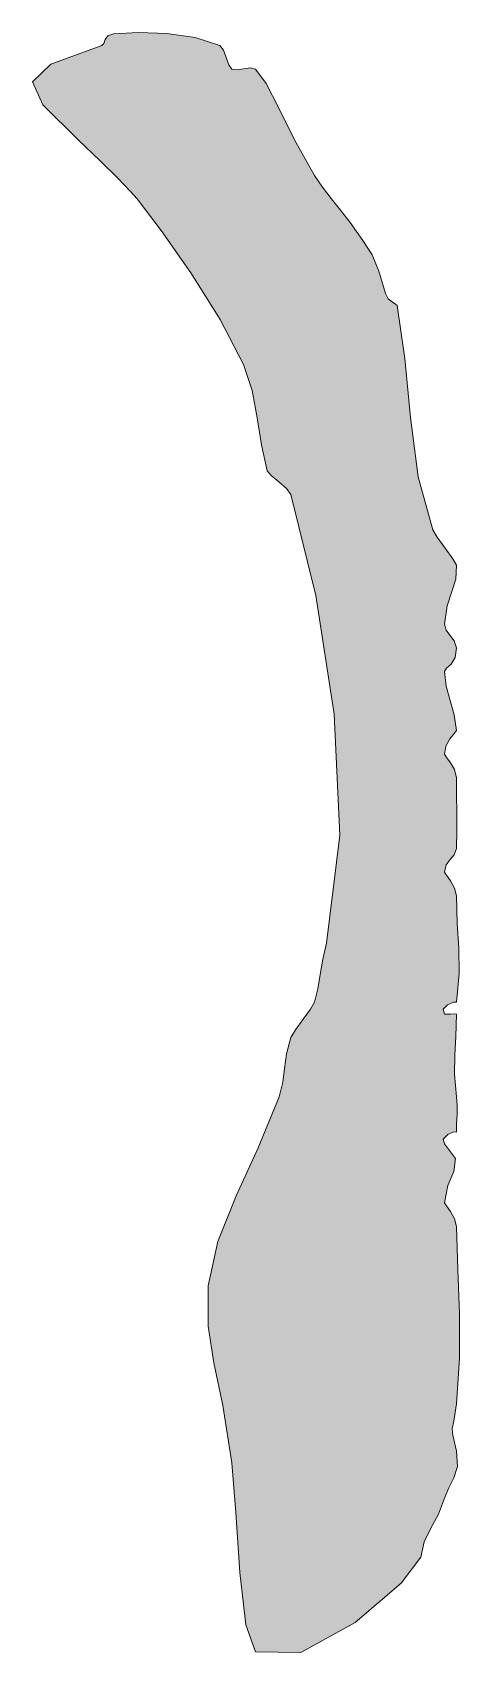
# Model space of a CAD drawing. Header units: inches. Extents: x -493 to 820, y -401 to 913.
# Drawn here: x -411.31 to -407.48, y 628.61 to 643.14 of the extents above; entities that cross this region are included whole.
import ezdxf

# ---------------------------------------------------------------- set-up
doc = ezdxf.new("R2010")
doc.units = ezdxf.units.IN
doc.header["$MEASUREMENT"] = 0
doc.layers.add('Layer 1', color=7, linetype='Continuous')

msp = doc.modelspace()

# ---------------------------------------------------------------- hatches: boundary and pattern name
at = {"layer": 'Layer 1', "true_color": 0xffffff}
msp.add_hatch(color=7, dxfattribs=at).paths.add_polyline_path([(-410.685, 643.02), (-410.668, 643.039), (-410.656, 643.073), (-410.632, 643.106), (-410.579, 643.125), (-410.356, 643.137), (-410.103, 643.128), (-409.849, 643.091), (-409.626, 643.02), (-409.594, 642.979), (-409.57, 642.912), (-409.546, 642.846), (-409.52, 642.808), (-409.472, 642.803), (-409.411, 642.812), (-409.353, 642.819), (-409.309, 642.808), (-409.211, 642.679), (-409.099, 642.458), (-408.959, 642.174), (-408.779, 641.855), (-408.708, 641.751), (-408.629, 641.648), (-408.546, 641.543), (-408.461, 641.432), (-408.346, 641.273), (-408.264, 641.143), (-408.202, 640.998), (-408.144, 640.796), (-408.12, 640.75), (-408.085, 640.721), (-408.053, 640.702), (-408.038, 640.69), (-407.969, 640.215), (-407.921, 639.685), (-407.852, 639.154), (-407.72, 638.679), (-407.68, 638.613), (-407.609, 638.513), (-407.541, 638.417), (-407.508, 638.361), (-407.512, 638.237), (-407.548, 638.125), (-407.591, 637.998), (-407.614, 637.832), (-407.6, 637.779), (-407.566, 637.733), (-407.529, 637.683), (-407.508, 637.62), (-407.519, 637.532), (-407.556, 637.475), (-407.596, 637.438), (-407.614, 637.408), (-407.599, 637.277), (-407.564, 637.148), (-407.528, 637.018), (-407.508, 636.879), (-407.526, 636.854), (-407.567, 636.805), (-407.604, 636.739), (-407.614, 636.667), (-407.595, 636.634), (-407.56, 636.588), (-407.524, 636.529), (-407.508, 636.455), (-407.507, 636.303), (-407.505, 636.147), (-407.505, 635.987), (-407.508, 635.82), (-407.527, 635.765), (-407.565, 635.722), (-407.601, 635.674), (-407.614, 635.608), (-407.597, 635.581), (-407.561, 635.531), (-407.524, 635.467), (-407.508, 635.396), (-407.502, 635.15), (-407.488, 634.927), (-407.484, 634.701), (-407.508, 634.443), (-407.534, 634.443), (-407.587, 634.419), (-407.627, 634.381), (-407.614, 634.337), (-407.595, 634.336), (-407.559, 634.337), (-407.524, 634.338), (-407.508, 634.337), (-407.514, 634.136), (-407.522, 633.968), (-407.524, 633.798), (-407.508, 633.596), (-407.503, 633.519), (-407.503, 633.438), (-407.506, 633.357), (-407.508, 633.279), (-407.534, 633.282), (-407.586, 633.256), (-407.626, 633.216), (-407.614, 633.173), (-407.516, 633.043), (-407.53, 632.926), (-407.586, 632.8), (-407.614, 632.644), (-407.598, 632.617), (-407.562, 632.566), (-407.525, 632.501), (-407.508, 632.432), (-407.497, 632.043), (-407.481, 631.65), (-407.48, 631.251), (-407.508, 630.843), (-407.532, 630.688), (-407.545, 630.623), (-407.539, 630.561), (-407.508, 630.42), (-407.5, 630.282), (-407.53, 630.179), (-407.576, 630.091), (-407.614, 629.997), (-407.668, 629.854), (-407.736, 629.729), (-407.796, 629.605), (-407.826, 629.467), (-408.002, 629.235), (-408.414, 628.884), (-408.902, 628.613), (-409.309, 628.62), (-409.395, 628.862), (-409.447, 629.332), (-409.483, 629.87), (-409.52, 630.314), (-409.602, 630.828), (-409.682, 631.209), (-409.733, 631.54), (-409.732, 631.902), (-409.645, 632.297), (-409.481, 632.707), (-409.285, 633.138), (-409.097, 633.596), (-409.063, 633.725), (-409.047, 633.849), (-409.029, 633.979), (-408.991, 634.126), (-408.95, 634.195), (-408.882, 634.29), (-408.815, 634.382), (-408.779, 634.443), (-408.751, 634.562), (-408.728, 634.691), (-408.704, 634.829), (-408.673, 634.973), (-408.554, 635.941), (-408.604, 637.026), (-408.767, 638.09), (-408.991, 638.996), (-409.029, 639.047), (-409.099, 639.108), (-409.167, 639.166), (-409.203, 639.208), (-409.255, 639.439), (-409.292, 639.683), (-409.337, 639.927), (-409.414, 640.161), (-409.625, 640.564), (-409.888, 640.982), (-410.152, 641.36), (-410.367, 641.644), (-410.431, 641.715), (-410.545, 641.833), (-410.703, 641.989), (-410.896, 642.173), (-411.212, 642.487), (-411.306, 642.693), (-411.142, 642.851)])

# ---------------------------------------------------------------- linework, layer by layer
at = {"layer": 'Layer 1', "lineweight": 0}
msp.add_lwpolyline([(-410.685, 643.02), (-410.668, 643.039), (-410.656, 643.073), (-410.632, 643.106), (-410.579, 643.125), (-410.356, 643.137), (-410.103, 643.128), (-409.849, 643.091), (-409.626, 643.02), (-409.594, 642.979), (-409.57, 642.912), (-409.546, 642.846), (-409.52, 642.808), (-409.472, 642.803), (-409.411, 642.812), (-409.353, 642.819), (-409.309, 642.808), (-409.211, 642.679), (-409.099, 642.458), (-408.959, 642.174), (-408.779, 641.855), (-408.708, 641.751), (-408.629, 641.648), (-408.546, 641.543), (-408.461, 641.432), (-408.346, 641.273), (-408.264, 641.143), (-408.202, 640.998), (-408.144, 640.796), (-408.12, 640.75), (-408.085, 640.721), (-408.053, 640.702), (-408.038, 640.69), (-407.969, 640.215), (-407.921, 639.685), (-407.852, 639.154), (-407.72, 638.679), (-407.68, 638.613), (-407.609, 638.513), (-407.541, 638.417), (-407.508, 638.361), (-407.512, 638.237), (-407.548, 638.125), (-407.591, 637.998), (-407.614, 637.832), (-407.6, 637.779), (-407.566, 637.733), (-407.529, 637.683), (-407.508, 637.62), (-407.519, 637.532), (-407.556, 637.475), (-407.596, 637.438), (-407.614, 637.408), (-407.599, 637.277), (-407.564, 637.148), (-407.528, 637.018), (-407.508, 636.879), (-407.526, 636.854), (-407.567, 636.805), (-407.604, 636.739), (-407.614, 636.667), (-407.595, 636.634), (-407.56, 636.588), (-407.524, 636.529), (-407.508, 636.455), (-407.507, 636.303), (-407.505, 636.147), (-407.505, 635.987), (-407.508, 635.82), (-407.527, 635.765), (-407.565, 635.722), (-407.601, 635.674), (-407.614, 635.608), (-407.597, 635.581), (-407.561, 635.531), (-407.524, 635.467), (-407.508, 635.396), (-407.502, 635.15), (-407.488, 634.927), (-407.484, 634.701), (-407.508, 634.443), (-407.534, 634.443), (-407.587, 634.419), (-407.627, 634.381), (-407.614, 634.337), (-407.595, 634.336), (-407.559, 634.337), (-407.524, 634.338), (-407.508, 634.337), (-407.514, 634.136), (-407.522, 633.968), (-407.524, 633.798), (-407.508, 633.596), (-407.503, 633.519), (-407.503, 633.438), (-407.506, 633.357), (-407.508, 633.279), (-407.534, 633.282), (-407.586, 633.256), (-407.626, 633.216), (-407.614, 633.173), (-407.516, 633.043), (-407.53, 632.926), (-407.586, 632.8), (-407.614, 632.644), (-407.598, 632.617), (-407.562, 632.566), (-407.525, 632.501), (-407.508, 632.432), (-407.497, 632.043), (-407.481, 631.65), (-407.48, 631.251), (-407.508, 630.843), (-407.532, 630.688), (-407.545, 630.623), (-407.539, 630.561), (-407.508, 630.42), (-407.5, 630.282), (-407.53, 630.179), (-407.576, 630.091), (-407.614, 629.997), (-407.668, 629.854), (-407.736, 629.729), (-407.796, 629.605), (-407.826, 629.467), (-408.002, 629.235), (-408.414, 628.884), (-408.902, 628.613), (-409.309, 628.62), (-409.395, 628.862), (-409.447, 629.332), (-409.483, 629.87), (-409.52, 630.314), (-409.602, 630.828), (-409.682, 631.209), (-409.733, 631.54), (-409.732, 631.902), (-409.645, 632.297), (-409.481, 632.707), (-409.285, 633.138), (-409.097, 633.596), (-409.063, 633.725), (-409.047, 633.849), (-409.029, 633.979), (-408.991, 634.126), (-408.95, 634.195), (-408.882, 634.29), (-408.815, 634.382), (-408.779, 634.443), (-408.751, 634.562), (-408.728, 634.691), (-408.704, 634.829), (-408.673, 634.973), (-408.554, 635.941), (-408.604, 637.026), (-408.767, 638.09), (-408.991, 638.996), (-409.029, 639.047), (-409.099, 639.108), (-409.167, 639.166), (-409.203, 639.208), (-409.255, 639.439), (-409.292, 639.683), (-409.337, 639.927), (-409.414, 640.161), (-409.625, 640.564), (-409.888, 640.982), (-410.152, 641.36), (-410.367, 641.644), (-410.431, 641.715), (-410.545, 641.833), (-410.703, 641.989), (-410.896, 642.173), (-411.212, 642.487), (-411.306, 642.693), (-411.142, 642.851), (-410.685, 643.02), (-410.685, 643.02)], dxfattribs=at)

doc.saveas('drawing.dxf')
